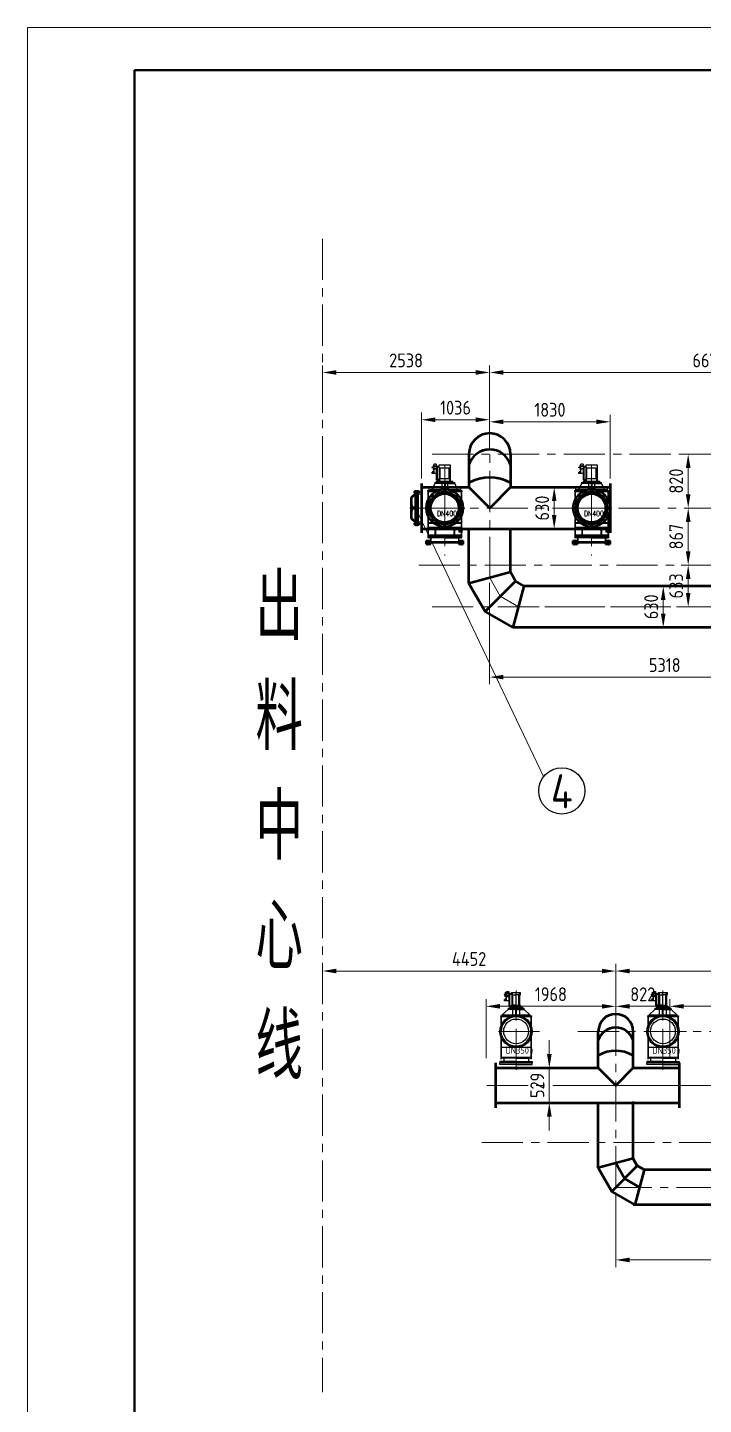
# Model space of a CAD drawing. Header units: millimetres. Extents: x 188205 to 604756, y -401673 to 15123.
# Drawn here: x 343207 to 353471, y -127453 to -106536 of the extents above; entities that cross this region are included whole.
import ezdxf
from ezdxf.enums import TextEntityAlignment as Align

# ---------------------------------------------------------------- set-up
doc = ezdxf.new("R2010")
doc.units = ezdxf.units.MM
doc.header["$LTSCALE"] = 500
for name, pattern in [('CENTER', [2, 1.25, -0.25, 0.25, -0.25]), ('DASHEDX2', [38.1, 25.4, -12.7]), ('PHANTOM2', [1.25, 0.625, -0.125, 0.125, -0.125, 0.125, -0.125])]:
    doc.linetypes.add(name, pattern=pattern)
for name, color, linetype, lineweight in [('2D', 4, 'PHANTOM2', 20), ('air-smoke', 5, 'Continuous', 50), ('BIAOZHU', 3, 'Continuous', 25), ('gas-smoke', 6, 'Continuous', 50), ('POU', 4, 'Continuous', 20), ('SHI', 7, 'Continuous', 40), ('WEN', 3, 'Continuous', 20), ('XI', 2, 'Continuous', 20), ('ZHONG', 1, 'CENTER', 20), ('中心线', 1, 'CENTER', 18), ('尺寸', 4, 'Continuous', 18), ('虚线', 3, 'DASHEDX2', 25)]:
    doc.layers.add(name, color=color, linetype=linetype, lineweight=lineweight)
for name, color, linetype in [('dim', 7, 'Continuous'), ('HAN', 9, 'Continuous'), ('X1', 4, 'Continuous')]:
    doc.layers.add(name, color=color, linetype=linetype)
doc.styles.add('ACC', font='simplex.shx', dxfattribs={"width": 0.75, "bigfont": 'hztxt.shx'})
doc.styles.add('GB', font='gbenor.shx', dxfattribs={"bigfont": 'gbcbig.shx'})
doc.dimstyles.new('ISO-60', dxfattribs={"dimscale": 60, "dimtxt": 3.5, "dimasz": 3.5, "dimexe": 1.8, "dimexo": 1.25, "dimgap": 1.3, "dimtad": 1, "dimrnd": 1, "dimdsep": 46, "dimtxsty": 'GB', "dimcen": 0, "dimclrd": 3, "dimclre": 3, "dimclrt": 256, "dimadec": 0, "dimazin": 0, "dimtfac": 1, "dimtix": 1, "dimtmove": 0, "dimatfit": 3, "dimldrblk": 'DOTSMALL', "dimfxl": 0, "dimlwd": 20, "dimlwe": 20, "dimarcsym": 0})
pattern_1 = [(45, (-4402.3579, -2894.9538), (-0.71178518, 0.71178518), [])]
pattern_2 = [(45, (-4402.3579, -2812.4112), (-0.71178518, 0.71178518), [])]
pattern_3 = [(45, (204.382, -1206.0965), (-3.558926, 3.558926), [])]
pattern_4 = [(45, (204.3822, -1206.0965), (-0.7117852, 0.7117852), [])]
pattern_5 = [(315, (-8383.129, 8656.28), (-2.245064, -2.245064), [])]
pattern_6 = [(45, (-8383.129, -9706.2963), (-2.245064, 2.245064), [])]

# ---------------------------------------------------------------- blocks, each defined once
blk = doc.blocks.new('air-waste-master-2')
at = {"layer": 'air-smoke'}
for p, q in [((-265, 265), (-265, 820)), ((265, 265), (265, 820)), ((-1828, 340), (-1828, -340)), ((-1828, 265), (-265, 265)), ((-265, 265), (0, 0)), ((0, 0), (265, 265)), ((265, 265), (962, 265)), ((962, 340), (962, -340)), ((-1828, -265), (962, -265)), ((-265, -1255), (-265, -265)), ((265, -246), (265, -265)), ((265, -1113), (265, -265)), ((265, -1113), (-265, -1255)), ((-265, -1255), (-265, -1132)), ((-60, -1610), (-265, -1255)), ((328, -1222), (-60, -1610)), ((134, -1416), (0, -1184)), ((328, -1222), (265, -1113)), ((437, -1285), (328, -1222)), ((366, -1550), (134, -1416)), ((295, -1814), (437, -1285)), ((5609, -1285), (437, -1285)), ((295, -1814), (-60, -1610)), ((5609, -1814), (265, -1814))]:
    blk.add_line(p, q, dxfattribs=at)
for centre, radius, start, end in [((0, 820), 264, 0, 180), ((0, 602), 277, 17.588, 162.412), ((0, -4), 529, 60, 120)]:
    blk.add_arc(centre, radius, start, end, dxfattribs=at)
at = {"layer": 'ZHONG'}
for p, q in [((0, -1550), (0, 1144)), ((-575, 820), (14388, 820)), ((-1956, 0), (14809, 0)), ((-575, 0), (14388, 0)), ((41548, -1550), (0, -1550))]:
    blk.add_line(p, q, dxfattribs=at)
blk = doc.blocks.new('防爆膜-DN400')
at = {"layer": 'WEN'}
h = blk.add_hatch(dxfattribs=at)
h.set_pattern_fill('ANSI31', color=256, scale=8.05293, style=0)
h.set_pattern_definition(pattern_1)
h.paths.add_polyline_path([(-76, -41), (-77, -41), (-77, -135), (-76, -135)])
h = blk.add_hatch(dxfattribs=at)
h.set_pattern_fill('ANSI31', color=256, scale=8.05293, style=0)
h.set_pattern_definition(pattern_1)
h.paths.add_polyline_path([(-76, -135), (-77, -135), (-77, -209), (-76, -209)])
at = {"layer": 'X1'}
h = blk.add_hatch(dxfattribs=at)
h.set_pattern_fill('ANSI31', color=256, scale=40.26465, style=0)
h.set_pattern_definition(pattern_3)
h.paths.add_polyline_path([(-56, 256), (-56, 256), (-56, 258), (-69, 258), (-69, 251), (-56, 251)])
h.paths.add_polyline_path([(-79, 258), (-93, 258), (-93, 251), (-79, 251)])
h.paths.add_polyline_path([(-79, 231), (-79, 232), (-93, 232), (-93, 227), (-93, 214), (-77, 214), (-77, 229)])
h.paths.add_polyline_path([(-56, 232), (-69, 232), (-69, 231, -0.198912), (-69, 231), (-72, 229), (-72, 214), (-56, 214)])
h = blk.add_hatch(dxfattribs=at)
h.set_pattern_fill('ANSI31', color=256, scale=8.05293, angle=90, style=0)
h.set_pattern_definition([(135, (204.3822, -1206.0965), (-0.7117852, -0.7117852), [])])
h.paths.add_polyline_path([(-76, 229), (-77, 229), (-77, 193), (-76, 193)])
at = {"layer": 'X1', "ltscale": 0.5}
h = blk.add_hatch(dxfattribs=at)
h.set_pattern_fill('ANSI37', color=256, scale=16.10586, style=0)
h.set_pattern_definition([(45, (204.3822, -1206.0965), (-1.4235704, 1.4235704), []), (135, (204.3822, -1206.0965), (-1.4235704, -1.4235704), [])])
h.paths.add_polyline_path([(-72, 229), (-76, 229), (-76, 214), (-72, 214)])
at = {"layer": 'X1'}
h = blk.add_hatch(dxfattribs=at)
h.set_pattern_fill('ANSI31', color=256, scale=24.15879, style=0)
h.set_pattern_definition([(45, (-2178.5933, -2894.9538), (-2.1353555, 2.1353555), [])])
h.paths.add_polyline_path([(-152, 45), (-157, 48), (-157, 21), (-152, 18)])
h.paths.add_polyline_path([(-147, 42), (-152, 45), (-152, 18), (-147, 16)])
h.paths.add_polyline_path([(-152, 18), (-157, 21), (-157, 6), (-152, 6)])
h.paths.add_polyline_path([(-147, 16), (-152, 18), (-152, 6), (-147, 6)])
h.paths.add_polyline_path([(-147, 48), (-152, 48), (-152, 45), (-147, 42)])
h.paths.add_polyline_path([(-152, 48), (-157, 48), (-157, 48), (-152, 45)])
h.paths.add_polyline_path([(-152, -6), (-157, -6), (-157, -48), (-152, -48)])
h.paths.add_polyline_path([(-147, -6), (-152, -6), (-152, -48), (-147, -48)])
h = blk.add_hatch(dxfattribs=at)
h.set_pattern_fill('ANSI31', color=256, scale=8.05293, angle=90, style=0)
h.set_pattern_definition([(135, (204.3822, -1200.7151), (-0.7117852, -0.7117852), [])])
h.paths.add_polyline_path([(-76, 193), (-77, 193), (-77, 193), (-77, 135), (-76, 135)])
h = blk.add_hatch(dxfattribs=at)
h.set_pattern_fill('ANSI31', color=256, scale=8.05293, style=0)
h.set_pattern_definition([(315, (-4402.3579, 2894.9538), (-0.71178518, -0.71178518), [])])
h.paths.add_polyline_path([(-76, 41), (-77, 41), (-77, 135), (-76, 135)])
h = blk.add_hatch(dxfattribs=at)
h.set_pattern_fill('ANSI31', color=256, scale=8.05293, style=0)
h.set_pattern_definition(pattern_4)
h.paths.add_polyline_path([(-76, 40), (-77, 40), (-77, 0), (-76, 0)])
h = blk.add_hatch(dxfattribs=at)
h.set_pattern_fill('ANSI31', color=256, scale=8.05293, style=0)
h.set_pattern_definition(pattern_4)
h.paths.add_polyline_path([(-76, 0), (-77, 0), (-77, -41), (-76, -41)])
at = {"layer": 'X1', "ltscale": 0.5}
h = blk.add_hatch(dxfattribs=at)
h.set_pattern_fill('ANSI31', color=256, scale=8.05293, style=0)
h.set_pattern_definition(pattern_2)
h.paths.add_polyline_path([(-76, -126), (-77, -126), (-77, -188), (-76, -188)])
at = {"layer": 'X1'}
h = blk.add_hatch(dxfattribs=at)
h.set_pattern_fill('ANSI31', color=256, scale=8.05293, style=0)
h.set_pattern_definition(pattern_2)
h.paths.add_polyline_path([(-76, -188), (-77, -188), (-77, -230), (-76, -230)])
at = {"layer": 'X1', "ltscale": 0.5}
h = blk.add_hatch(dxfattribs=at)
h.set_pattern_fill('ANSI31', color=256, scale=40.26465, style=0)
h.set_pattern_definition(pattern_3)
h.paths.add_polyline_path([(-93, -232), (-79, -232), (-79, -231), (-77, -229), (-77, -214), (-93, -214)])
h.paths.add_polyline_path([(-93, -251), (-93, -256), (-93, -258), (-79, -258), (-79, -251)])
h = blk.add_hatch(dxfattribs=at)
h.set_pattern_fill('ANSI31', color=256, scale=40.26465, style=0)
h.set_pattern_definition(pattern_3)
h.paths.add_polyline_path([(-72, -229), (-69, -231, -0.198912), (-69, -231), (-69, -232), (-56, -232), (-56, -227), (-56, -214), (-72, -214)])
h.paths.add_polyline_path([(-56, -258), (-56, -251), (-69, -251), (-69, -258)])
at = {"layer": '2D'}
for p, q in [((-61, 0), (-61, 214)), ((-61, 213), (0, 213)), ((-61, 210), (0, 210)), ((-61, 0), (-61, -214)), ((-61, -210), (0, -210)), ((-61, -213), (0, -213))]:
    blk.add_line(p, q, dxfattribs=at)
at = {"layer": 'HAN'}
for p, q in [((-91, 249), (-56, 249)), ((-91, 235), (-56, 235)), ((-38, 249), (-35, 249)), ((-38, 235), (-35, 235)), ((-91, -235), (-56, -235)), ((-91, -249), (-56, -249)), ((-38, -235), (-35, -235)), ((-38, -249), (-35, -249))]:
    blk.add_line(p, q, dxfattribs=at)
at = {"layer": 'HAN', "linetype": 'Continuous'}
for p, q in [((-160, 6), (-143, 6)), ((-97, 6), (-106, 6)), ((-82, 6), (-81, 6)), ((-160, -6), (-143, -6)), ((-97, -6), (-106, -6)), ((-82, -6), (-81, -6))]:
    blk.add_line(p, q, dxfattribs=at)
at = {"layer": 'SHI'}
for p, q in [((-97, 216), (-155, 158)), ((-93, 214), (-150, 156)), ((-105, 252), (-103, 256)), ((-105, 252), (-105, 231)), ((-105, 231), (-103, 228)), ((-103, 256), (-95, 256)), ((-103, 249), (-95, 249)), ((-103, 235), (-95, 235)), ((-103, 228), (-95, 228)), ((-97, 228), (-97, 216)), ((-97, 216), (-93, 214)), ((-95, 256), (-93, 256)), ((-95, 227), (-95, 256)), ((-95, 256), (-95, 228)), ((-95, 227), (-93, 227)), ((-93, 258), (-93, 10)), ((-79, 258), (-93, 258)), ((-79, 258), (-93, 258)), ((-93, 258), (-93, 199)), ((-93, 227), (-93, 256)), ((-93, 251), (-79, 251)), ((-93, 250), (-56, 250)), ((-93, 234), (-56, 234)), ((-93, 232), (-56, 232)), ((-91, 250), (-91, 234)), ((-81, 214), (-81, 0)), ((-79, 250), (-79, 258)), ((-79, 231), (-79, 234)), ((-79, 231), (-77, 229)), ((-79, 231), (-77, 229)), ((-77, 229), (-77, 0)), ((-77, 229), (-77, 188)), ((-77, 229), (-77, 188)), ((-77, 214), (-77, 0)), ((-76, 229), (-76, 0)), ((-69, 231), (-72, 229)), ((-72, 229), (-72, 198)), ((-72, 214), (-56, 214)), ((-71, 214), (-71, 199)), ((-69, 250), (-69, 258)), ((-69, 258), (-56, 258)), ((-69, 251), (-56, 251)), ((-69, 231), (-69, 234)), ((-68, 214), (-68, 197)), ((-56, 258), (-56, 0)), ((-56, 256), (-53, 256)), ((-56, 256), (-56, 228)), ((-56, 227), (-56, 256)), ((-56, 227), (-53, 227)), ((-53, 252), (-51, 256)), ((-53, 227), (-53, 256)), ((-53, 252), (-53, 231)), ((-53, 231), (-51, 228)), ((-51, 256), (-40, 256)), ((-51, 249), (-40, 249)), ((-51, 235), (-40, 235)), ((-51, 228), (-40, 228)), ((-38, 252), (-40, 256)), ((-38, 231), (-40, 228)), ((-38, 252), (-38, 231)), ((-38, 250), (-36, 250)), ((-38, 234), (-36, 234)), ((-35, 249), (-36, 250)), ((-36, 250), (-36, 234)), ((-36, 234), (-35, 235)), ((-35, 249), (-35, 235)), ((-160, 6), (-97, 6)), ((-160, -6), (-160, 6)), ((-160, 6), (-160, -6)), ((-160, 6), (-160, 6)), ((-157, 6), (-157, 48)), ((-157, 48), (-147, 48)), ((-155, 48), (-155, 158)), ((-155, 158), (-150, 156)), ((-150, 48), (-150, 156)), ((-147, 6), (-147, 48)), ((-143, 6), (-143, -6)), ((-106, 6), (-106, -6)), ((-97, -10), (-97, 10)), ((-91, 10), (-97, 10)), ((-91, 6), (-97, 6)), ((-89, 8), (-91, 10)), ((-89, -10), (-89, 10)), ((-83, 10), (-89, 10)), ((-89, -8), (-89, 8)), ((-83, 6), (-89, 6)), ((-82, 8), (-83, 10)), ((-82, -8), (-82, 8)), ((-82, 6), (-81, 6)), ((-81, 6), (-81, -6)), ((-81, -6), (-81, 6)), ((-81, 6), (-81, 6)), ((-77, 209), (-77, 0)), ((-77, 188), (-77, 209)), ((-75, 194), (-71, 199)), ((-75, 194), (-75, 0)), ((-72, 193), (-68, 197)), ((-72, 193), (-72, 0)), ((-160, -6), (-97, -6)), ((-160, -6), (-160, -6)), ((-157, -6), (-157, -48)), ((-157, -48), (-147, -48)), ((-155, -48), (-155, -158)), ((-155, -158), (-150, -156)), ((-97, -216), (-155, -158)), ((-150, -48), (-150, -156)), ((-93, -214), (-150, -156)), ((-147, -6), (-147, -48)), ((-91, -6), (-97, -6)), ((-91, -10), (-97, -10)), ((-93, -258), (-93, -10)), ((-93, -258), (-93, -192)), ((-89, -8), (-91, -10)), ((-83, -6), (-89, -6)), ((-83, -10), (-89, -10)), ((-82, -8), (-83, -10)), ((-82, -6), (-81, -6)), ((-81, -214), (-81, 0)), ((-81, -6), (-81, -6)), ((-77, -209), (-77, 0)), ((-77, -214), (-77, 0)), ((-77, -229), (-77, 0)), ((-76, -229), (-76, 0)), ((-75, -194), (-75, 0)), ((-75, -194), (-71, -199)), ((-72, -193), (-72, 0)), ((-72, -193), (-68, -197)), ((-72, -229), (-72, -198)), ((-71, -214), (-71, -199)), ((-68, -214), (-68, -197)), ((-56, -258), (-56, 0)), ((-105, -231), (-103, -228)), ((-105, -252), (-105, -231)), ((-105, -252), (-103, -256)), ((-103, -228), (-95, -228)), ((-103, -235), (-95, -235)), ((-103, -249), (-95, -249)), ((-103, -256), (-95, -256)), ((-97, -216), (-93, -214)), ((-97, -228), (-97, -216)), ((-95, -227), (-93, -227)), ((-95, -227), (-95, -256)), ((-95, -256), (-95, -228)), ((-95, -256), (-93, -256)), ((-93, -227), (-93, -256)), ((-93, -232), (-56, -232)), ((-93, -234), (-56, -234)), ((-93, -250), (-56, -250)), ((-93, -251), (-79, -251)), ((-79, -258), (-93, -258)), ((-79, -258), (-93, -258)), ((-91, -250), (-91, -234)), ((-79, -231), (-77, -229)), ((-79, -231), (-77, -229)), ((-79, -231), (-79, -234)), ((-79, -250), (-79, -258)), ((-72, -214), (-56, -214)), ((-69, -231), (-72, -229)), ((-69, -231), (-69, -234)), ((-69, -250), (-69, -258)), ((-69, -251), (-56, -251)), ((-69, -258), (-56, -258)), ((-56, -227), (-53, -227)), ((-56, -227), (-56, -256)), ((-56, -256), (-56, -228)), ((-56, -256), (-53, -256)), ((-53, -227), (-53, -256)), ((-53, -231), (-51, -228)), ((-53, -252), (-53, -231)), ((-53, -252), (-51, -256)), ((-51, -228), (-40, -228)), ((-51, -235), (-40, -235)), ((-51, -249), (-40, -249)), ((-51, -256), (-40, -256)), ((-38, -231), (-40, -228)), ((-38, -252), (-40, -256)), ((-38, -252), (-38, -231)), ((-38, -234), (-36, -234)), ((-38, -250), (-36, -250)), ((-36, -234), (-35, -235)), ((-36, -250), (-36, -234)), ((-35, -249), (-36, -250)), ((-35, -249), (-35, -235))]:
    blk.add_line(p, q, dxfattribs=at)
at = {"layer": 'SHI', "ltscale": 0.5}
for p, q in [((-93, 214), (-77, 214)), ((-77, 229), (-72, 229)), ((-77, 215), (-77, 215)), ((-76, 214), (-72, 214)), ((-93, -214), (-77, -214)), ((-77, -229), (-72, -229)), ((-76, -214), (-72, -214))]:
    blk.add_line(p, q, dxfattribs=at)
at = {"layer": 'SHI'}
for centre, radius, start, end in [((-100, 253), 5.6, 188.9393, 231.0607), ((-92, 242), 13.1, 147.7958, 212.2042), ((-100, 230), 5.6, 128.9393, 171.0607), ((-70, 231), 0.403, 315, 0), ((-48, 253), 5.6, 188.9393, 231.0607), ((-40, 242), 13.1, 147.7958, 212.2042), ((-48, 230), 5.6, 128.9393, 171.0607), ((-44, 253), 5.6, 308.9393, 351.0607), ((-51, 242), 13.1, 327.7958, 32.2042), ((-44, 230), 5.6, 8.9393, 51.0607), ((-93, 9), 3.39, 311.5501, 348.4499), ((-107, 0), 18.1, 340.1469, 19.8531), ((-85, 9), 3.39, 311.5501, 348.4499), ((-100, 0), 18.1, 340.1469, 19.8531), ((-93, -9), 3.39, 11.5501, 48.4499), ((-85, -9), 3.39, 11.5501, 48.4499), ((-100, -230), 5.6, 188.9393, 231.0607), ((-92, -242), 13.1, 147.7958, 212.2042), ((-100, -253), 5.6, 128.9393, 171.0607), ((-70, -231), 0.403, 0, 45), ((-48, -230), 5.6, 188.9393, 231.0607), ((-40, -242), 13.1, 147.7958, 212.2042), ((-48, -253), 5.6, 128.9393, 171.0607), ((-44, -230), 5.6, 308.9393, 351.0607), ((-51, -242), 13.1, 327.7958, 32.2042), ((-44, -253), 5.6, 8.9393, 51.0607)]:
    blk.add_arc(centre, radius, start, end, dxfattribs=at)
at = {"layer": 'WEN', "ltscale": 0.5}
for points in [[(-83, 214), (-81, 211), (-81, 214)], [(-68, 210), (-64, 214), (-68, 214)], [(-83, -214), (-81, -211), (-81, -214)], [(-68, -210), (-64, -214), (-68, -214)], [(-68, -210), (-64, -214), (-68, -214)]]:
    blk.add_solid(points, dxfattribs=at)
at = {"layer": 'ZHONG'}
for p, q in [((-95, 215), (-152, 157)), ((-27, 242), (-109, 242)), ((-95, 225), (-95, 215)), ((-165, 0), (0, 0)), ((-152, 0), (-152, 157)), ((-152, 0), (-152, -157)), ((-95, -215), (-152, -157)), ((-27, -242), (-109, -242)), ((-95, -225), (-95, -215))]:
    blk.add_line(p, q, dxfattribs=at)
blk = doc.blocks.new('gas-waste-master-2')
at = {"layer": 'gas-smoke'}
for p, q in [((751, 820), (751, 315)), ((1381, 820), (1381, 315)), ((30, 375), (30, -375)), ((30, 315), (751, 315)), ((751, 315), (1066, 0)), ((1381, 315), (1066, 0)), ((1381, 315), (2895, 315)), ((2895, 375), (2895, -375)), ((30, -315), (2895, -315)), ((751, -1145), (751, -315)), ((1381, -976), (1381, -315)), ((1381, -976), (751, -1145)), ((1457, -1109), (1381, -976)), ((996, -1570), (751, -1145)), ((1457, -1109), (996, -1570)), ((1420, -1815), (1589, -1185)), ((1589, -1185), (1457, -1109)), ((6384, -1185), (1589, -1185)), ((1420, -1815), (996, -1570)), ((6384, -1815), (1420, -1815))]:
    blk.add_line(p, q, dxfattribs=at)
for centre, radius, start, end in [((1066, 820), 315, 0, 180), ((1066, 559), 330, 17.588, 162.412), ((1066, -165), 630, 60, 120)]:
    blk.add_arc(centre, radius, start, end, dxfattribs=at)
at = {"layer": 'ZHONG'}
for p, q in [((190, 820), (16044, 820)), ((1066, -1061), (1066, 820)), ((20, 0), (16703, 0)), ((1226, -1339), (1066, -1061)), ((1505, -1500), (1226, -1339)), ((190, -1500), (28756, -1500)), ((44527, -1500), (1381, -1500))]:
    blk.add_line(p, q, dxfattribs=at)
blk.add_blockref('防爆膜-DN400', (30, 0))
blk = doc.blocks.new('*D472')
at = {"layer": 'Defpoints', "color": 0}
for p in [(351130, -122341), (351130, -122341), (351130, -122870)]:
    blk.add_point(p, dxfattribs=at)
at = {"layer": 'WEN', "color": 3, "lineweight": 20}
for p, q in [((351130, -122131), (351130, -121921)), ((351055, -122341), (351022, -122341)), ((351130, -122870), (351130, -122341)), ((351055, -122870), (351022, -122870)), ((351130, -123080), (351130, -123290))]:
    blk.add_line(p, q, dxfattribs=at)
at = {"layer": 'WEN', "color": 3}
for points in [[(351095, -122131), (351165, -122131), (351130, -122341)], [(351095, -123080), (351165, -123080), (351130, -122870)]]:
    blk.add_solid(points, dxfattribs=at)
at = {"layer": 'WEN', "insert": (350947, -122606), "char_height": 210, "attachment_point": 5, "rotation": 90, "style": 'GB'}
blk.add_mtext('529', dxfattribs=at)
blk = doc.blocks.new('_DotSmall')
at = {"color": 0, "linetype": 'ByBlock', "const_width": 0.5}
blk.add_lwpolyline([(-0.0625, 0, 1), (0.0625, 0, 1)], format="xyb", close=True, dxfattribs=at)
blk = doc.blocks.new('*D474')
at = {"layer": 'Defpoints', "color": 0}
for p in [(352138, -124156), (357747, -124420), (357747, -125258)]:
    blk.add_point(p, dxfattribs=at)
at = {"layer": 'WEN', "color": 3, "lineweight": 20}
for p, q in [((352138, -124231), (352138, -125366)), ((357747, -124495), (357747, -125366)), ((352348, -125258), (357537, -125258))]:
    blk.add_line(p, q, dxfattribs=at)
at = {"layer": 'WEN', "color": 3}
for points in [[(352348, -125223), (352348, -125293), (352138, -125258)], [(357537, -125223), (357537, -125293), (357747, -125258)]]:
    blk.add_solid(points, dxfattribs=at)
at = {"layer": 'WEN', "insert": (354943, -125075), "char_height": 210, "attachment_point": 5, "style": 'GB'}
blk.add_mtext('5609', dxfattribs=at)
blk = doc.blocks.new('*D479')
at = {"layer": 'Defpoints', "color": 0}
for p in [(352138, -120869), (347686, -121120), (352138, -121462)]:
    blk.add_point(p, dxfattribs=at)
at = {"layer": 'WEN', "color": 3, "lineweight": 20}
for p, q in [((347686, -121045), (347686, -120761)), ((347896, -120869), (351928, -120869)), ((352138, -121387), (352138, -120761))]:
    blk.add_line(p, q, dxfattribs=at)
at = {"layer": 'WEN', "color": 3}
for points in [[(347896, -120834), (347896, -120904), (347686, -120869)], [(351928, -120834), (351928, -120904), (352138, -120869)]]:
    blk.add_solid(points, dxfattribs=at)
at = {"layer": 'WEN', "insert": (349912, -120686), "char_height": 210, "attachment_point": 5, "style": 'GB'}
blk.add_mtext('4452', dxfattribs=at)
blk = doc.blocks.new('*D480')
at = {"layer": 'Defpoints', "color": 0}
for p in [(359062, -120869), (352138, -121462), (359062, -121412)]:
    blk.add_point(p, dxfattribs=at)
at = {"layer": 'WEN', "color": 3, "lineweight": 20}
for p, q in [((352138, -121387), (352138, -120761)), ((352348, -120869), (358852, -120869)), ((359062, -121337), (359062, -120761))]:
    blk.add_line(p, q, dxfattribs=at)
at = {"layer": 'WEN', "color": 3}
for points in [[(352348, -120834), (352348, -120904), (352138, -120869)], [(358852, -120834), (358852, -120904), (359062, -120869)]]:
    blk.add_solid(points, dxfattribs=at)
at = {"layer": 'WEN', "insert": (355600, -120686), "char_height": 210, "attachment_point": 5, "style": 'GB'}
blk.add_mtext('6924', dxfattribs=at)
blk = doc.blocks.new('*D482')
at = {"layer": 'Defpoints', "color": 0}
for p in [(350224, -111776), (347686, -112463), (350224, -113016)]:
    blk.add_point(p, dxfattribs=at)
at = {"layer": 'WEN', "color": 3, "lineweight": 20}
for p, q in [((347686, -112388), (347686, -111668)), ((350224, -112941), (350224, -111668)), ((347896, -111776), (350014, -111776))]:
    blk.add_line(p, q, dxfattribs=at)
at = {"layer": 'WEN', "color": 3}
for points in [[(347896, -111741), (347896, -111811), (347686, -111776)], [(350014, -111741), (350014, -111811), (350224, -111776)]]:
    blk.add_solid(points, dxfattribs=at)
at = {"layer": 'WEN', "insert": (348955, -111593), "char_height": 210, "attachment_point": 5, "style": 'GB'}
blk.add_mtext('2538', dxfattribs=at)
blk = doc.blocks.new('*D483')
at = {"layer": 'Defpoints', "color": 0}
for p in [(356902, -111776), (350224, -113016), (356902, -113016)]:
    blk.add_point(p, dxfattribs=at)
at = {"layer": 'WEN', "color": 3, "lineweight": 20}
for p, q in [((350224, -112941), (350224, -111668)), ((356902, -112941), (356902, -111668)), ((350434, -111776), (356692, -111776))]:
    blk.add_line(p, q, dxfattribs=at)
at = {"layer": 'WEN', "color": 3}
for points in [[(350434, -111741), (350434, -111811), (350224, -111776)], [(356692, -111741), (356692, -111811), (356902, -111776)]]:
    blk.add_solid(points, dxfattribs=at)
at = {"layer": 'WEN', "insert": (353563, -111593), "char_height": 210, "attachment_point": 5, "style": 'GB'}
blk.add_mtext('6678', dxfattribs=at)
blk = doc.blocks.new('*D485')
at = {"layer": 'Defpoints', "color": 0}
for p in [(350224, -112483), (352054, -112526), (352054, -113461)]:
    blk.add_point(p, dxfattribs=at)
at = {"layer": 'WEN', "color": 3, "lineweight": 20}
for p, q in [((350434, -112526), (351844, -112526)), ((352054, -113386), (352054, -112418)), ((350224, -112558), (350224, -112634))]:
    blk.add_line(p, q, dxfattribs=at)
at = {"layer": 'WEN', "color": 3}
for points in [[(350434, -112491), (350434, -112561), (350224, -112526)], [(351844, -112491), (351844, -112561), (352054, -112526)]]:
    blk.add_solid(points, dxfattribs=at)
at = {"layer": 'WEN', "insert": (351139, -112343), "char_height": 210, "attachment_point": 5, "style": 'GB'}
blk.add_mtext('1830', dxfattribs=at)
blk = doc.blocks.new('*D486')
at = {"layer": 'Defpoints', "color": 0}
for p in [(350224, -112494), (350224, -112526), (349189, -113461)]:
    blk.add_point(p, dxfattribs=at)
at = {"layer": 'WEN', "color": 3, "lineweight": 20}
for p, q in [((349189, -113386), (349189, -112386)), ((349399, -112494), (350014, -112494)), ((350224, -112451), (350224, -112386))]:
    blk.add_line(p, q, dxfattribs=at)
at = {"layer": 'WEN', "color": 3}
for points in [[(349399, -112459), (349399, -112529), (349189, -112494)], [(350014, -112459), (350014, -112529), (350224, -112494)]]:
    blk.add_solid(points, dxfattribs=at)
at = {"layer": 'WEN', "insert": (349706, -112311), "char_height": 210, "attachment_point": 5, "style": 'GB'}
blk.add_mtext('1036', dxfattribs=at)
blk = doc.blocks.new('*D491')
at = {"layer": 'Defpoints', "color": 0}
for p in [(351192, -113521), (351204, -113521), (351192, -114151)]:
    blk.add_point(p, dxfattribs=at)
at = {"layer": 'WEN', "color": 3, "lineweight": 20}
for p, q in [((351267, -113521), (351312, -113521)), ((351204, -113941), (351204, -113731)), ((351267, -114151), (351312, -114151))]:
    blk.add_line(p, q, dxfattribs=at)
at = {"layer": 'WEN', "color": 3}
for points in [[(351169, -113731), (351239, -113731), (351204, -113521)], [(351169, -113941), (351239, -113941), (351204, -114151)]]:
    blk.add_solid(points, dxfattribs=at)
at = {"layer": 'WEN', "insert": (351021, -113836), "char_height": 210, "attachment_point": 5, "rotation": 90, "style": 'GB'}
blk.add_mtext('630', dxfattribs=at)
blk = doc.blocks.new('*D494')
at = {"layer": 'Defpoints', "color": 0}
for p in [(352825, -115021), (352860, -115021), (352825, -115651)]:
    blk.add_point(p, dxfattribs=at)
at = {"layer": 'WEN', "color": 3, "lineweight": 20}
for p, q in [((352900, -115021), (352968, -115021)), ((352860, -115441), (352860, -115231)), ((352900, -115651), (352968, -115651))]:
    blk.add_line(p, q, dxfattribs=at)
at = {"layer": 'WEN', "color": 3}
for points in [[(352825, -115231), (352895, -115231), (352860, -115021)], [(352825, -115441), (352895, -115441), (352860, -115651)]]:
    blk.add_solid(points, dxfattribs=at)
at = {"layer": 'WEN', "insert": (352677, -115336), "char_height": 210, "attachment_point": 5, "rotation": 90, "style": 'GB'}
blk.add_mtext('630', dxfattribs=at)
blk = doc.blocks.new('*D497')
at = {"layer": 'Defpoints', "color": 0}
for p in [(352138, -121405), (352138, -121629), (350170, -122266)]:
    blk.add_point(p, dxfattribs=at)
at = {"layer": 'WEN', "color": 3, "lineweight": 20}
for p, q in [((350170, -122191), (350170, -121297)), ((352138, -121554), (352138, -121297)), ((350380, -121405), (351928, -121405))]:
    blk.add_line(p, q, dxfattribs=at)
at = {"layer": 'WEN', "color": 3}
for points in [[(350380, -121370), (350380, -121440), (350170, -121405)], [(351928, -121370), (351928, -121440), (352138, -121405)]]:
    blk.add_solid(points, dxfattribs=at)
at = {"layer": 'WEN', "insert": (351154, -121222), "char_height": 210, "attachment_point": 5, "style": 'GB'}
blk.add_mtext('1968', dxfattribs=at)
blk = doc.blocks.new('*D498')
at = {"layer": 'Defpoints', "color": 0}
for p in [(352960, -121405), (352138, -121629), (352960, -122266)]:
    blk.add_point(p, dxfattribs=at)
at = {"layer": 'WEN', "color": 3, "lineweight": 20}
for p, q in [((352138, -121554), (352138, -121297)), ((352960, -122191), (352960, -121297)), ((352348, -121405), (352750, -121405))]:
    blk.add_line(p, q, dxfattribs=at)
at = {"layer": 'WEN', "color": 3}
for points in [[(352348, -121370), (352348, -121440), (352138, -121405)], [(352750, -121370), (352750, -121440), (352960, -121405)]]:
    blk.add_solid(points, dxfattribs=at)
at = {"layer": 'WEN', "insert": (352549, -121222), "char_height": 210, "attachment_point": 5, "style": 'GB'}
blk.add_mtext('822', dxfattribs=at)
blk = doc.blocks.new('*D499')
at = {"layer": 'Defpoints', "color": 0}
for p in [(354770, -121405), (352960, -122266), (354770, -122266)]:
    blk.add_point(p, dxfattribs=at)
at = {"layer": 'WEN', "color": 3, "lineweight": 20}
for p, q in [((352960, -122191), (352960, -121297)), ((354770, -122191), (354770, -121297)), ((353170, -121405), (354560, -121405))]:
    blk.add_line(p, q, dxfattribs=at)
at = {"layer": 'WEN', "color": 3}
for points in [[(353170, -121370), (353170, -121440), (352960, -121405)], [(354560, -121370), (354560, -121440), (354770, -121405)]]:
    blk.add_solid(points, dxfattribs=at)
at = {"layer": 'WEN', "insert": (353865, -121222), "char_height": 210, "attachment_point": 5, "style": 'GB'}
blk.add_mtext('1810', dxfattribs=at)
blk = doc.blocks.new('*D505')
at = {"layer": 'Defpoints', "color": 0}
for p in [(353103, -113016), (353103, -113836), (353239, -113836)]:
    blk.add_point(p, dxfattribs=at)
at = {"layer": 'WEN', "color": 3, "lineweight": 20}
for p, q in [((353178, -113016), (353347, -113016)), ((353239, -113226), (353239, -113626)), ((353178, -113836), (353347, -113836))]:
    blk.add_line(p, q, dxfattribs=at)
at = {"layer": 'WEN', "color": 3}
for points in [[(353204, -113226), (353274, -113226), (353239, -113016)], [(353204, -113626), (353274, -113626), (353239, -113836)]]:
    blk.add_solid(points, dxfattribs=at)
at = {"layer": 'WEN', "insert": (353056, -113426), "char_height": 210, "attachment_point": 5, "rotation": 90, "style": 'GB'}
blk.add_mtext('820', dxfattribs=at)
blk = doc.blocks.new('*D506')
at = {"layer": 'Defpoints', "color": 0}
for p in [(353103, -113836), (353239, -114703), (353239, -114703)]:
    blk.add_point(p, dxfattribs=at)
at = {"layer": 'WEN', "color": 3, "lineweight": 20}
for p, q in [((353178, -113836), (353347, -113836)), ((353239, -114046), (353239, -114493)), ((353164, -114703), (353131, -114703))]:
    blk.add_line(p, q, dxfattribs=at)
at = {"layer": 'WEN', "color": 3}
for points in [[(353204, -114046), (353274, -114046), (353239, -113836)], [(353204, -114493), (353274, -114493), (353239, -114703)]]:
    blk.add_solid(points, dxfattribs=at)
at = {"layer": 'WEN', "insert": (353056, -114269), "char_height": 210, "attachment_point": 5, "rotation": 90, "style": 'GB'}
blk.add_mtext('867', dxfattribs=at)
blk = doc.blocks.new('*D507')
at = {"layer": 'Defpoints', "color": 0}
for p in [(353239, -114703), (353239, -115336), (353239, -115336)]:
    blk.add_point(p, dxfattribs=at)
at = {"layer": 'WEN', "color": 3, "lineweight": 20}
for p, q in [((353164, -114703), (353131, -114703)), ((353239, -114913), (353239, -115126)), ((353164, -115336), (353131, -115336))]:
    blk.add_line(p, q, dxfattribs=at)
at = {"layer": 'WEN', "color": 3}
for points in [[(353204, -114913), (353274, -114913), (353239, -114703)], [(353204, -115126), (353274, -115126), (353239, -115336)]]:
    blk.add_solid(points, dxfattribs=at)
at = {"layer": 'WEN', "insert": (353056, -115019), "char_height": 210, "attachment_point": 5, "rotation": 90, "style": 'GB'}
blk.add_mtext('633', dxfattribs=at)
blk = doc.blocks.new('*D510')
at = {"layer": 'Defpoints', "color": 0}
for p in [(350224, -114896), (355542, -115651), (355542, -116404)]:
    blk.add_point(p, dxfattribs=at)
at = {"layer": 'WEN', "color": 3, "lineweight": 20}
for p, q in [((350224, -114971), (350224, -116512)), ((355542, -115726), (355542, -116512)), ((350434, -116404), (355332, -116404))]:
    blk.add_line(p, q, dxfattribs=at)
at = {"layer": 'WEN', "color": 3}
for points in [[(350434, -116369), (350434, -116439), (350224, -116404)], [(355332, -116369), (355332, -116439), (355542, -116404)]]:
    blk.add_solid(points, dxfattribs=at)
at = {"layer": 'WEN', "insert": (352883, -116221), "char_height": 210, "attachment_point": 5, "style": 'GB'}
blk.add_mtext('5318', dxfattribs=at)
blk = doc.blocks.new('wf-3tf-dn350-b')
for p, q in [((-178, 558), (-145, 558)), ((-145, 532), (-178, 532)), ((-145, 584), (-171, 584)), ((-145, 564), (-170, 564)), ((-145, 558), (-170, 558)), ((-145, 552), (-170, 552)), ((-145, 464), (-145, 606)), ((-145, 606), (-112, 606)), ((-145, 584), (-112, 584)), ((-145, 572), (-112, 572)), ((-145, 544), (-112, 544)), ((-145, 532), (-112, 532)), ((-112, 464), (-145, 464)), ((-112, 606), (-112, 464)), ((-112, 584), (-112, 464)), ((-112, 578), (-69, 578)), ((-112, 572), (-69, 572)), ((-112, 566), (-69, 566)), ((-94, 550), (-112, 550)), ((-100, 544), (-112, 544)), ((-106, 538), (-112, 538)), ((-106, 377), (-106, 538)), ((-100, 383), (-100, 544)), ((-94, 389), (-94, 550)), ((-69, 589), (69, 589)), ((-69, 589), (69, 589)), ((-69, 554), (-69, 589)), ((-69, 554), (0, 554)), ((-61, 400), (-61, 554)), ((-54, 365), (-54, 589)), ((-47, 400), (-47, 554)), ((0, 247), (0, 589)), ((69, 554), (0, 554)), ((43, 400), (43, 554)), ((50, 365), (50, 589)), ((57, 400), (57, 554)), ((69, 554), (69, 589)), ((-235, 237), (-62, 237)), ((-235, 237), (-235, 225)), ((-235, 225), (-97, 225)), ((-230, 225), (-230, 84)), ((-224, 225), (-224, 99)), ((-122, 335), (-211, 254)), ((-211, 254), (0, 254)), ((-211, 242), (-211, 254)), ((-211, 242), (-62, 242)), ((-211, 242), (-211, 237)), ((-210, 242), (-38, 242)), ((-210, 242), (-210, 237)), ((-210, 237), (-62, 237)), ((-210, 225), (-97, 225)), ((-195, 249), (-195, 225)), ((-181, 237), (-181, 242)), ((-180, 237), (-180, 242)), ((-180, 237), (-180, 225)), ((-122, 351), (123, 351)), ((-122, 351), (0, 351)), ((-122, 351), (-122, 335)), ((0, 335), (-122, 335)), ((-69, 377), (-106, 377)), ((-69, 383), (-100, 383)), ((-98, 365), (98, 365)), ((-98, 365), (-98, 351)), ((-69, 389), (-94, 389)), ((-69, 365), (-69, 400)), ((0, 400), (-69, 400)), ((98, 365), (-69, 365)), ((-69, 365), (-69, 365)), ((0, 365), (-69, 365)), ((-52, 365), (-52, 400)), ((-50, 254), (-50, 335)), ((-23, 365), (20, 365)), ((-13, 365), (13, 365)), ((-5, 254), (-5, 335)), ((0, 400), (65, 400)), ((0, 335), (123, 335)), ((0, 254), (210, 254)), ((5, 254), (5, 335)), ((20, 365), (28, 365)), ((38, 242), (210, 242)), ((48, 365), (48, 400)), ((50, 335), (50, 254)), ((62, 242), (210, 242)), ((62, 237), (211, 237)), ((62, 237), (214, 237)), ((65, 365), (65, 400)), ((230, 225), (97, 225)), ((97, 225), (215, 225)), ((98, 365), (98, 351)), ((123, 335), (123, 351)), ((123, 335), (210, 254)), ((181, 237), (181, 242)), ((181, 237), (181, 225)), ((195, 249), (195, 225)), ((196, 249), (196, 225)), ((210, 254), (210, 237)), ((211, 237), (235, 237)), ((215, 225), (212, 225)), ((215, 225), (218, 225)), ((224, 225), (224, 99)), ((230, 225), (230, 84)), ((230, 225), (235, 225)), ((235, 237), (235, 225)), ((-230, -84), (-230, -415)), ((-224, -99), (-224, -415)), ((224, -99), (224, -415)), ((230, -84), (230, -415)), ((-230, -415), (-224, -415)), ((224, -245), (-224, -245)), ((224, -395), (-224, -395)), ((224, -405), (-224, -405)), ((0, -405), (-188, -405)), ((-188, -405), (-188, -456)), ((0, -405), (189, -405)), ((189, -405), (189, -456)), ((224, -415), (230, -415)), ((240, -267), (230, -267)), ((230, -267), (230, -299)), ((230, -286), (240, -286)), ((230, -287), (240, -287)), ((230, -311), (240, -311)), ((230, -313), (240, -313)), ((230, -331), (230, -324)), ((240, -331), (230, -331)), ((240, -274), (240, -267)), ((240, -274), (240, -299)), ((240, -324), (240, -299)), ((240, -324), (240, -331)), ((0, -456), (-245, -456)), ((-245, -456), (-245, -480)), ((0, -480), (-245, -480)), ((0, -480), (-245, -480)), ((-245, -504), (-245, -480)), ((0, -504), (-245, -504)), ((0, -456), (245, -456)), ((0, -480), (245, -480)), ((0, -480), (245, -480)), ((0, -504), (245, -504)), ((245, -456), (245, -480)), ((245, -504), (245, -480))]:
    blk.add_line(p, q)
blk.add_lwpolyline([(-145, 464), (-174, 464), (-174, 487), (-145, 487)])
for points in [[(-156, 487), (-163, 487), (-163, 500), (-156, 500)], [(-145, 587), (-159, 586), (-159, 582), (-145, 580)], [(-145, 535), (-159, 534), (-159, 530), (-145, 528)]]:
    blk.add_lwpolyline(points, close=True)
for centre, radius in [((-170, 558), 6), ((0, 0), 245), ((0, 0), 225), ((0, 0), 188)]:
    blk.add_circle(centre, radius)
blk.add_arc((0, 0), 225, 200.1814, 180)
at = {"layer": 'ZHONG'}
for p, q in [((0, -586), (0, 619)), ((356, 0), (-311, 0))]:
    blk.add_line(p, q, dxfattribs=at)
at = {"insert": (-160, -239), "char_height": 100, "attachment_point": 1, "style": 'GB'}
blk.add_mtext_dynamic_manual_height_columns('DN350', width=343.77, gutter_width=12.5, heights=[0], dxfattribs=at)
blk = doc.blocks.new('wf-3tf-dn400-c')
at = {"layer": 'POU'}
h = blk.add_hatch(dxfattribs=at)
h.set_pattern_fill('ANSI31', color=256, style=0)
h.set_pattern_definition(pattern_5)
h.paths.add_polyline_path([(-244, -499), (-214, -499), (-214, -525), (-241, -525), (-244, -522), (-244, -522)])
h.paths.add_polyline_path([(-270, -522), (-282, -522), (-282, -499), (-270, -499)])
h = blk.add_hatch(dxfattribs=at)
h.set_pattern_fill('ANSI31', color=256, style=0)
h.set_pattern_definition(pattern_6)
h.paths.add_polyline_path([(-244, -551), (-214, -551), (-214, -525), (-241, -525), (-244, -528), (-244, -528)])
h.paths.add_polyline_path([(-270, -528), (-282, -528), (-282, -551), (-270, -551)])
h = blk.add_hatch(dxfattribs=at)
h.set_pattern_fill('ANSI31', color=256, style=0)
h.set_pattern_definition(pattern_5)
h.paths.add_polyline_path([(245, -522), (244, -522), (241, -525), (214, -525), (214, -499), (245, -499)])
h.paths.add_polyline_path([(271, -499), (283, -499), (283, -522), (271, -522)])
h = blk.add_hatch(dxfattribs=at)
h.set_pattern_fill('ANSI31', color=256, style=0)
h.set_pattern_definition(pattern_6)
h.paths.add_polyline_path([(245, -528), (244, -528), (241, -525), (214, -525), (214, -551), (245, -551)])
h.paths.add_polyline_path([(271, -551), (283, -551), (283, -528), (271, -528)])
at = {"layer": '尺寸'}
h = blk.add_hatch(dxfattribs=at)
h.set_pattern_fill('LINE', color=256, angle=45, style=0)
h.set_pattern_definition([(45, (-124314.4302, -158400.693), (-2.24506403, 2.24506403), [])])
h.paths.add_polyline_path([(215, -311), (215, -329), (222, -329), (222, -323), (222, -322), (225, -322), (225, -323), (265, -323), (265, -311), (265, -304), (255, -304), (255, -311)])
h.paths.add_polyline_path([(255, -361), (255, -368), (265, -368), (265, -361), (265, -350), (225, -350), (225, -351), (222, -351), (222, -348), (222, -344), (215, -344), (215, -361)])
h = blk.add_hatch(color=256, dxfattribs=at)
h.paths.add_polyline_path([(225, -324), (222, -324), (222, -328), (225, -328)])
h.paths.add_polyline_path([(225, -344), (222, -344), (222, -348), (225, -348)])
for p, q in [((-162, 523), (-162, 665)), ((-129, 665), (-162, 665)), ((-129, 665), (-129, 523)), ((-129, 643), (-129, 523)), ((-129, 637), (-89, 637)), ((-162, 623), (-187, 623)), ((-162, 611), (-187, 611)), ((-129, 523), (-162, 523)), ((-129, 625), (-89, 625)), ((-111, 609), (-129, 609)), ((-123, 597), (-129, 597)), ((-123, 422), (-123, 597)), ((-89, 422), (-123, 422)), ((-111, 434), (-111, 609)), ((-89, 434), (-111, 434)), ((-89, 447), (-89, 409)), ((-89, 447), (89, 447)), ((-84, 612), (-84, 447)), ((-80, 447), (-80, 612)), ((-70, 447), (-70, 612)), ((70, 447), (70, 612)), ((80, 447), (80, 612)), ((84, 612), (84, 447)), ((89, 409), (89, 447)), ((-260, 265), (-98, 265)), ((-260, 265), (-260, 253)), ((-260, 253), (-126, 253)), ((-258, 265), (-98, 265)), ((-258, 253), (-126, 253)), ((-255, 253), (-255, 122)), ((-249, 253), (-249, 133)), ((-228, 265), (-228, 253)), ((-226, 282), (-17, 282)), ((-226, 270), (-226, 282)), ((-226, 270), (-83, 270)), ((-226, 270), (-83, 270)), ((-226, 270), (-226, 265)), ((-152, 374), (-191, 282)), ((-152, 389), (-152, 374)), ((-152, 389), (0, 389)), ((-152, 389), (-29, 389)), ((0, 374), (-152, 374)), ((-124, 409), (124, 409)), ((-124, 389), (-124, 409)), ((-89, 389), (89, 389)), ((-44, 373), (-44, 282)), ((-28, 389), (0, 389)), ((-5, 374), (-5, 282)), ((0, 389), (153, 389)), ((29, 389), (0, 389)), ((0, 374), (153, 374)), ((5, 374), (5, 282)), ((17, 282), (226, 282)), ((44, 373), (44, 282)), ((83, 270), (226, 270)), ((83, 270), (226, 270)), ((98, 265), (233, 265)), ((98, 265), (237, 265)), ((124, 389), (124, 409)), ((255, 253), (126, 253)), ((126, 253), (237, 253)), ((153, 374), (153, 389)), ((153, 374), (191, 282)), ((226, 282), (226, 270)), ((226, 270), (226, 265)), ((228, 265), (228, 253)), ((233, 265), (260, 265)), ((237, 253), (234, 253)), ((237, 253), (240, 253)), ((249, 253), (249, 134)), ((255, 253), (255, 122)), ((255, 253), (260, 253)), ((260, 265), (260, 253)), ((-255, -122), (-255, -450)), ((-249, -133), (-249, -450)), ((249, -134), (249, -311)), ((255, -122), (255, -304)), ((255, -410), (-255, -410)), ((-249, -290), (249, -290)), ((-150, -290), (-150, -410)), ((-140, -290), (-140, -410)), ((140, -290), (140, -410)), ((150, -290), (150, -410)), ((215, -336), (215, -311)), ((215, -311), (255, -311)), ((215, -329), (222, -329)), ((215, -336), (215, -361)), ((215, -344), (222, -344)), ((215, -361), (255, -361)), ((222, -322), (225, -322)), ((222, -324), (222, -322)), ((222, -336), (222, -323)), ((225, -324), (222, -324)), ((222, -328), (225, -328)), ((222, -336), (222, -350)), ((222, -344), (225, -344)), ((222, -348), (222, -351)), ((225, -348), (222, -348)), ((222, -351), (225, -351)), ((225, -322), (225, -336)), ((225, -324), (265, -324)), ((225, -351), (225, -336)), ((225, -348), (265, -348)), ((249, -361), (249, -450)), ((265, -304), (255, -304)), ((255, -304), (255, -311)), ((255, -368), (255, -361)), ((255, -368), (255, -450)), ((265, -368), (255, -368)), ((265, -311), (265, -304)), ((265, -311), (265, -336)), ((265, -361), (265, -336)), ((265, -361), (265, -368)), ((255, -420), (-255, -420)), ((-255, -450), (-249, -450)), ((249, -440), (-249, -440)), ((249, -450), (-249, -450)), ((0, -450), (-239, -450)), ((-212, -450), (-212, -515)), ((212, -515), (-212, -515)), ((212, -535), (-212, -535)), ((-208, -450), (-208, -515)), ((0, -450), (238, -450)), ((208, -450), (208, -515)), ((212, -450), (212, -515)), ((249, -450), (255, -450))]:
    blk.add_line(p, q)
for points in [[(-162, 646), (-176, 645), (-176, 641), (-162, 639)], [(-89, 612), (89, 612), (89, 650), (-89, 650)], [(-173, 546), (-180, 546), (-180, 559), (-173, 559)], [(-162, 594), (-176, 593), (-176, 589), (-162, 587)]]:
    blk.add_lwpolyline(points, close=True)
blk.add_lwpolyline([(-162, 523), (-191, 523), (-191, 546), (-162, 546)])
blk.add_circle((-187, 617), 6)
at = {"layer": 'SHI'}
for p, q in [((-282, -499), (-213, -499)), ((-282, -499), (-282, -522)), ((-282, -522), (-244, -522)), ((-282, -528), (-244, -528)), ((-282, -551), (-282, -528)), ((-282, -551), (-213, -551)), ((-270, -499), (-270, -522)), ((-270, -551), (-270, -528)), ((-244, -499), (-244, -522)), ((-241, -525), (-244, -522)), ((-241, -525), (-244, -528)), ((-244, -551), (-244, -528)), ((-241, -525), (241, -525)), ((-241, -525), (241, -525)), ((-214, -499), (-214, -525)), ((-214, -551), (-214, -525)), ((213, -499), (283, -499)), ((213, -551), (283, -551)), ((214, -499), (214, -525)), ((214, -551), (214, -525)), ((241, -525), (244, -522)), ((241, -525), (244, -528)), ((244, -522), (283, -522)), ((244, -528), (283, -528)), ((245, -499), (245, -522)), ((245, -551), (245, -528)), ((271, -499), (271, -522)), ((271, -551), (271, -528)), ((283, -499), (283, -522)), ((283, -551), (283, -528))]:
    blk.add_line(p, q, dxfattribs=at)
for centre, radius in [((0, 0), 282), ((0, 0), 244), ((0, 0), 241), ((0, 0), 214), ((-99, 238), 13), ((0, 258), 13), ((99, 238), 13), ((-258, 0), 13), ((-238, 99), 13), ((-182, 182), 13), ((182, 182), 13), ((238, 99), 13), ((258, 0), 13), ((-238, -99), 13), ((-182, -182), 13), ((182, -182), 13), ((238, -99), 13), ((-99, -238), 13), ((0, -258), 13), ((99, -238), 13)]:
    blk.add_circle(centre, radius, dxfattribs=at)
at = {"layer": 'ZHONG'}
for p, q in [((-82, 245), (-115, 231)), ((-106, 255), (-91, 220)), ((17, 258), (-18, 258)), ((0, 308), (0, -317)), ((115, 231), (82, 245)), ((106, 255), (91, 220)), ((-317, 0), (320, 0)), ((-258, 17), (-258, -18)), ((-255, 106), (-220, 91)), ((-231, 115), (-245, 82)), ((-195, 195), (-169, 169)), ((-170, 194), (-194, 170)), ((195, 195), (169, 169)), ((194, 170), (170, 194)), ((255, 106), (220, 91)), ((245, 82), (231, 115)), ((258, -17), (258, 18)), ((-255, -106), (-220, -91)), ((-245, -82), (-231, -115)), ((-195, -195), (-169, -169)), ((-194, -170), (-170, -194)), ((195, -195), (169, -169)), ((170, -194), (194, -170)), ((255, -106), (220, -91)), ((231, -115), (245, -82)), ((-115, -231), (-82, -245)), ((-106, -255), (-91, -220)), ((-17, -258), (18, -258)), ((82, -245), (115, -231)), ((106, -255), (91, -220)), ((-258, -483), (-258, -535)), ((-258, -567), (-258, -515)), ((0, -483), (0, -535)), ((0, -567), (0, -515)), ((258, -483), (258, -535)), ((258, -567), (258, -515))]:
    blk.add_line(p, q, dxfattribs=at)
at = {"layer": '中心线'}
for p, q in [((-162, 643), (-179, 643)), ((-162, 643), (-129, 643)), ((-162, 631), (-129, 631)), ((-129, 631), (-89, 631)), ((0, 409), (0, 650)), ((-162, 591), (-179, 591)), ((-162, 603), (-129, 603)), ((-162, 591), (-129, 591)), ((-117, 603), (-129, 603)), ((-117, 428), (-117, 603)), ((-89, 428), (-117, 428)), ((-75, 409), (-75, 612)), ((0, 275), (0, 528)), ((75, 409), (75, 612)), ((-243, 303), (-243, 253)), ((0, 295), (0, -721)), ((243, 303), (243, 253)), ((243, 303), (243, 253)), ((215, -336), (265, -336))]:
    blk.add_line(p, q, dxfattribs=at)
at = {"layer": '尺寸'}
for p, q in [((-194, 617), (-162, 617)), ((-162, 617), (-187, 617)), ((225, -323), (265, -323)), ((225, -350), (265, -350))]:
    blk.add_line(p, q, dxfattribs=at)
at = {"layer": '虚线'}
for p, q in [((249, -223), (-249, -223)), ((249, -233), (-249, -233))]:
    blk.add_line(p, q, dxfattribs=at)
at = {"layer": 'dim', "style": 'ACC', "width": 0.7}
blk.add_text('DN400', height=80, dxfattribs=at).set_placement((-115, -124))
blk = doc.blocks.new('序号')
at = {"layer": 'BIAOZHU'}
blk.add_circle((0, -5.4), 5.4, dxfattribs=at)
at = {"layer": 'BIAOZHU', "style": 'GB', "flags": 8}
blk.add_attdef('序号', text='', height=8, dxfattribs=at).set_placement((0, -5.48), align=Align.MIDDLE)

msp = doc.modelspace()

# ---------------------------------------------------------------- linework, layer by layer
at = {"layer": 'SHI'}
msp.add_lwpolyline([(344831.668, -144496.27), (402681.668, -144496.27), (402681.668, -107186.27), (344831.668, -107186.27)], close=True, dxfattribs=at)
at = {"layer": 'WEN'}
msp.add_line((351044.002, -117915.997), (349103.526, -113844.373), dxfattribs=at)
at = {"layer": 'XI'}
msp.add_lwpolyline([(343206.668, -145146.27), (403331.668, -145146.27), (403331.668, -106536.27), (343206.668, -106536.27)], close=True, dxfattribs=at)
at = {"layer": 'ZHONG'}
for p, q in [((347686.215, -109745.475), (347686.215, -127267.301)), ((349148.542, -114702.698), (366269.464, -114702.698)), ((350104.042, -123472.846), (367200.395, -123472.846))]:
    msp.add_line(p, q, dxfattribs=at)

# ---------------------------------------------------------------- block references
for name, p in [('wf-3tf-dn400-c', (349541.212, -113835.698)), ('wf-3tf-dn400-c', (351771.212, -113835.698)), ('wf-3tf-dn350-b', (350625.208, -121785.846)), ('wf-3tf-dn350-b', (352855.208, -121785.846))]:
    msp.add_blockref(name, p)
at = {"layer": 'WEN'}
for name, p in [('gas-waste-master-2', (349158.714, -113835.698)), ('air-waste-master-2', (352138.216, -122605.846))]:
    msp.add_blockref(name, p, dxfattribs=at)
at = {"layer": 'WEN', "xscale": 65, "yscale": 65, "zscale": 65}
msp.add_blockref('序号', (351319.558, -117782.277), dxfattribs=at).add_auto_attribs({'序号': '4'})

# ---------------------------------------------------------------- texts
at = {"layer": 'WEN', "insert": (346668.408, -114843.816), "char_height": 1000, "width": 895.0476, "attachment_point": 1, "style": 'GB'}
msp.add_mtext('出料中心线', dxfattribs=at)

# ---------------------------------------------------------------- dimensions: what is measured, and where the dimension line sits
at = {"layer": 'WEN'}
for base, p1, p2, picture, middle in [((350224.216, -111775.73), (347686.215, -112463.334), (350224.216, -113015.698), '*D482', (348955.216, -111592.73)), ((350224.216, -112494.215), (349188.714, -113460.711), (350224.216, -112525.652), '*D486', (349706.465, -112311.215)), ((352053.726, -112525.652), (350224.216, -112482.773), (352053.726, -113460.711), '*D485', (351138.971, -112342.652)), ((355542.216, -116404.388), (350224.216, -114896.468), (355542.216, -115650.698), '*D510', (352883.216, -116221.388)), ((352138.216, -120869.409), (347686.215, -121119.684), (352138.216, -121462.08), '*D479', (349912.216, -120686.409)), ((352138.216, -121404.787), (350170.219, -122265.846), (352138.216, -121629.445), '*D497', (351154.218, -121221.787)), ((357747.216, -125257.606), (352138.216, -124155.846), (357747.216, -124420.346), '*D474', (354942.716, -125074.606))]:
    dim = msp.add_linear_dim(base=base, p1=p1, p2=p2, dimstyle='ISO-60', dxfattribs=at)
    dim.commit()
    dim.dimension.update_dxf_attribs({"geometry": picture, "text_midpoint": middle})
for base, p1, p2, picture, middle in [((356902.216, -111775.73), (350224.216, -113015.698), (356902.216, -113015.698), '*D483', (353563.216, -111592.73)), ((359062.216, -120869.409), (352138.216, -121462.08), (359062.216, -121412.026), '*D480', (355600.216, -120686.409)), ((352960.219, -121404.787), (352138.216, -121629.445), (352960.219, -122265.846), '*D498', (352549.218, -121221.787)), ((354770.219, -121404.787), (352960.219, -122265.846), (354770.219, -122265.846), '*D499', (353865.219, -121221.787))]:
    dim = msp.add_linear_dim(base=base, p1=p1, p2=p2, dimstyle='ISO-60', override={"dimtmove": 1}, dxfattribs=at)
    dim.commit()
    dim.dimension.update_dxf_attribs({"geometry": picture, "text_midpoint": middle})
for base, p1, p2, picture, middle in [((353239.084, -113835.698), (353102.653, -113015.698), (353102.653, -113835.698), '*D505', (353056.084, -113425.698)), ((351203.666, -113520.711), (351192.22, -114150.711), (351192.22, -113520.711), '*D491', (351020.666, -113835.711)), ((352859.757, -115020.698), (352825.221, -115650.698), (352825.221, -115020.698), '*D494', (352676.757, -115335.698)), ((351130.297, -122341.346), (351130.297, -122870.346), (351130.297, -122341.346), '*D472', (350947.297, -122605.846))]:
    dim = msp.add_linear_dim(base=base, p1=p1, p2=p2, angle=90, dimstyle='ISO-60', dxfattribs=at)
    dim.commit()
    dim.dimension.update_dxf_attribs({"geometry": picture, "text_midpoint": middle})
for base, p1, p2, picture, middle in [((353239.084, -114702.698), (353102.653, -113835.698), (353239.084, -114702.698), '*D506', (353056.084, -114269.198)), ((353239.084, -115335.698), (353239.084, -114702.698), (353239.084, -115335.698), '*D507', (353056.084, -115019.198))]:
    dim = msp.add_linear_dim(base=base, p1=p1, p2=p2, angle=90, dimstyle='ISO-60', override={"dimtmove": 1}, dxfattribs=at)
    dim.commit()
    dim.dimension.update_dxf_attribs({"geometry": picture, "text_midpoint": middle})

doc.saveas('drawing.dxf')
